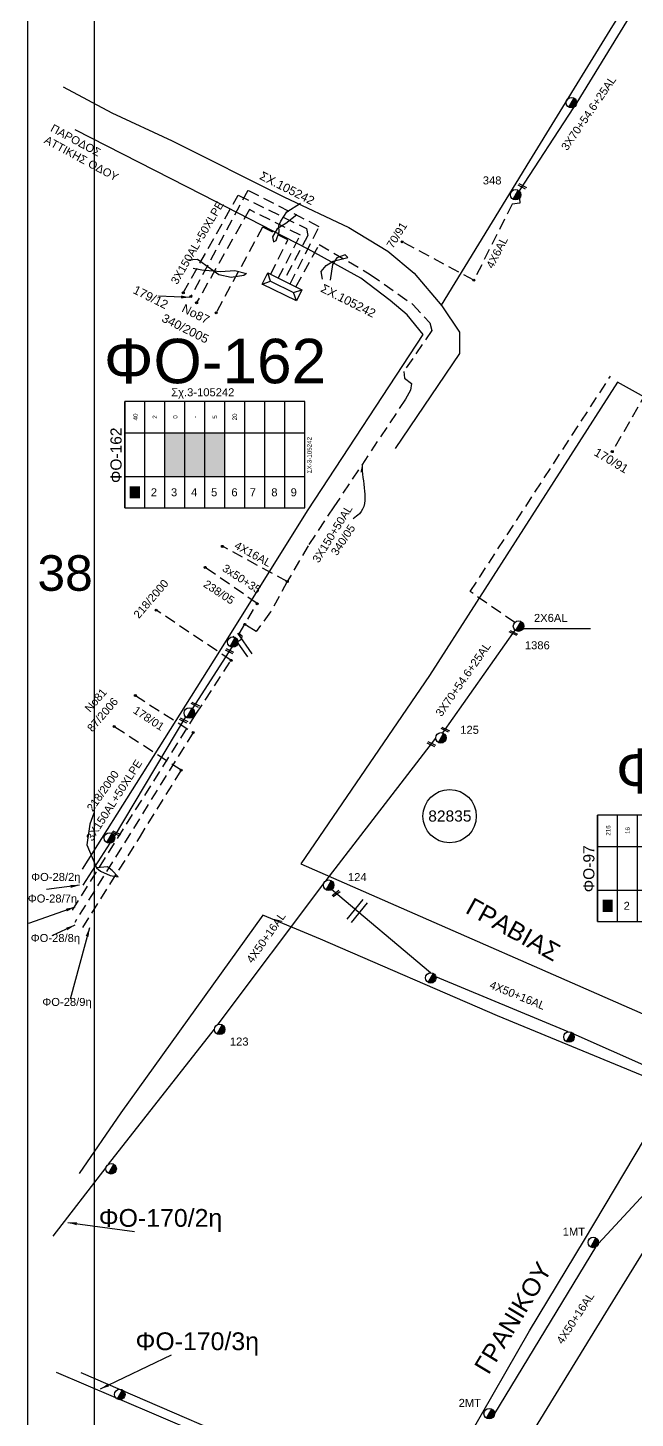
# Model space of a CAD drawing. Header units: millimetres. Extents: x 5016 to 7282, y 2879 to 3911.
# Drawn here: x 5015.9 to 5152.4, y 3271.3 to 3584 of the extents above; entities that cross this region are included whole.
import ezdxf
from ezdxf.enums import TextEntityAlignment as Align

# ---------------------------------------------------------------- set-up
doc = ezdxf.new("R2010")
doc.units = ezdxf.units.MM
doc.linetypes.add('DASHED', pattern=[19.05, 12.7, -6.35])
for name, color, linetype in [('Άγνωστα', 7, 'Continuous'), ('Ασφαλειοκιβώτια Χ.Τ 9 αναχωρήσεων', 7, 'Continuous'), ('Γυμνά εναέρια ΧΤ και ΦΟΠ (3Φ)   4x50+16AL', 7, 'Continuous'), ('Επιγραφές - Σχήματα', 7, 'Continuous'), ('Καλώδια ΧΤ   2x6AL', 7, 'DASHED'), ('Καλώδια ΧΤ   3x150+50AL', 7, 'DASHED'), ('Καλώδια ΧΤ   3x150AL+50XLPE', 7, 'DASHED'), ('Καλώδια ΧΤ 3Χ50AL+35CU XLPE', 7, 'DASHED'), ('Μηχανική τομή', 7, 'Continuous'), ('Στύλος ΦΜ', 7, 'Continuous'), ('Στύλος ΦΜ @ 1', 7, 'Continuous'), ('Συνδέσεις', 7, 'Continuous'), ('Συνεστραμμένα ΧΤ   3x70+54.6+25 AL', 7, 'SYN_LINE'), ('Τομή', 7, 'Continuous'), ('Υποσταθμός πόλεως', 7, 'Continuous'), ('Υπόβαθρο ΔΕΗ', 7, 'Continuous'), ('Υπόγεια καλώδια Παροχών ΧΤ   4x16AL', 7, 'DASHED'), ('Υπόγεια καλώδια Παροχών ΧΤ   4x6', 7, 'DASHED')]:
    doc.layers.add(name, color=color, linetype=linetype)
doc.styles.add('arial', font='ARIAL.TTF')
doc.styles.get("Standard").update_dxf_attribs({"font": 'ARIAL.TTF'})
doc.linetypes.add('SYN_LINE', pattern='A,0.5,-0.0001,["/\\/\\/\\/",Standard,S=0.1,R=0,X=0,Y=-0.05],-0.25', length=0.7501)
doc.dimstyles.new('ISO-25', dxfattribs={"dimtxt": 2.5, "dimasz": 1.8, "dimexe": 1.25, "dimexo": 0.625, "dimtad": 1, "dimtxsty": 'Standard', "dimcen": 1.8, "dimadec": 0, "dimazin": 0, "dimtfac": 1, "dimtmove": 0, "dimatfit": 3, "dimfxl": 1.25, "dimarcsym": 0})

# ---------------------------------------------------------------- blocks, each defined once
blk = doc.blocks.new('ΥΠΑΡΧΩΝ ΤΣΙΜΕΝΤΕΝΙΟΣ ΣΤΥΛΟΣ')
at = {"layer": 'Στύλος ΦΜ'}
blk.add_hatch(color=7, dxfattribs=at).paths.add_polyline_path([(-1.29, -2.28, 0.574793), (2.62, 0, 0.268822), (1.3, 2.27)])
at = {"layer": 'Στύλος ΦΜ', "color": 7}
blk.add_line((-1.29, -2.28), (1.3, 2.27), dxfattribs=at)
blk.add_circle((0, 0), 2.62, dxfattribs=at)
at = {"layer": 'Στύλος ΦΜ', "flags": 4}
for tag, p in [('ΤΥΠΟΣ', (-4.91, 3.03)), ('ΑΡΙΘΜΟΣ', (-4.68, 8.05))]:
    blk.add_attdef(tag, p, '', height=4, dxfattribs=at)
blk = doc.blocks.new('ΥΠΟΣΤΑΘΜΟΣ ΠΟΛΕΩΣ')
at = {"layer": 'Υποσταθμός πόλεως', "linetype": 'Continuous', "ltscale": 40}
blk.add_lwpolyline([(-8.57, 2.82), (8.57, 2.82), (8.57, -2.82), (-8.57, -2.82)], close=True, dxfattribs=at)
for points in [[(-5.75, 0), (-8.57, 2.82)], [(5.75, 0), (8.57, 2.82)], [(-8.57, -2.82), (-5.75, 0)], [(-5.75, 0), (5.75, 0)], [(8.57, -2.82), (5.75, 0)]]:
    blk.add_lwpolyline(points, dxfattribs=at)
at = {"layer": 'Υποσταθμός πόλεως', "linetype": 'SYN_LINE', "ltscale": 40, "flags": 1}
for tag, p in [('ΜΕΤΑΣΧΗΜΑΤΙΣΜΟΣ', (10.6, 2.39)), ('ΙΣΧΥΣ', (10.58, -0.41)), ('ΑΡΙΘΜΟΣ', (10.7, -3.13))]:
    blk.add_attdef(tag, p, '', height=1.8, dxfattribs=at)
blk = doc.blocks.new('ΑΣΦΑΛΕΙΟΚΙΒΩΤΙΟ ΥΠΟΣΤΑΘΜΟΥ 9 ΑΝΑΧΩΡΗΣΕΩΝ')
at = {"layer": 'Ασφαλειοκιβώτια Χ.Τ 9 αναχωρήσεων', "ltscale": 40}
for p, q in [((-23.8, 40.36), (24.02, 40.36)), ((-9.72, 40.36), (-9.72, -40.64)), ((9.94, 40.36), (9.94, -40.64)), ((-23.8, 31.36), (24.02, 31.36)), ((-23.8, 22.36), (24.02, 22.36)), ((-23.8, 13.36), (24.02, 13.36)), ((-23.8, 4.36), (24.02, 4.36)), ((-23.8, -4.64), (24.02, -4.64)), ((-23.8, -13.64), (24.02, -13.64)), ((-23.8, -22.64), (24.02, -22.64)), ((-23.8, -31.64), (24.02, -31.64))]:
    blk.add_line(p, q, dxfattribs=at)
at = {"layer": 'Ασφαλειοκιβώτια Χ.Τ 9 αναχωρήσεων'}
blk.add_lwpolyline([(-23.8, -40.64), (24.02, -40.64), (24.02, 40.36), (-23.8, 40.36)], close=True, dxfattribs=at)
for s, p in [('1', (-18.61, 37.24)), ('2', (-18.61, 28.67)), ('3', (-18.61, 19.6)), ('4', (-18.61, 10.58)), ('5', (-18.61, 1.57)), ('6', (-18.61, -7.57)), ('7', (-18.61, -15.81)), ('8', (-18.61, -25.5)), ('9', (-18.61, -34.19))]:
    blk.add_text(s, height=3.6, rotation=270, dxfattribs=at).set_placement(p)
at = {"layer": 'Ασφαλειοκιβώτια Χ.Τ 9 αναχωρήσεων', "ltscale": 40}
for tag, height, p in [('ΟΝΟΜΑ', 5, (-0.16, 44.31)), ('ΚΕΙΜΕΝΟ 1', 2, (17.06, 35.59)), ('ΚΕΙΜΕΝΟ 2', 2, (17.06, 26.88)), ('ΚΕΙΜΕΝΟ 3', 2, (17.06, 17.69)), ('ΚΕΙΜΕΝΟ 4', 2, (17.06, 8.71)), ('ΚΕΙΜΕΝΟ 5', 2, (17.06, -0.13)), ('ΚΕΙΜΕΝΟ 6', 2, (17.06, -9.05)), ('ΚΕΙΜΕΝΟ 7', 2, (17.06, -18.13)), ('ΚΕΙΜΕΝΟ 8', 2, (17.06, -26.85)), ('ΚΕΙΜΕΝΟ 9', 2, (17.06, -35.99)), ('ΣΧ', 2, (-0.1, -42.64))]:
    blk.add_attdef(tag, text='', height=height, dxfattribs=at).set_placement(p, align=Align.MIDDLE_CENTER)
blk = doc.blocks.new('ΜΗΧΑΝΙΚΗ ΤΟΜΗ')
at = {"layer": 'Μηχανική τομή', "ltscale": 40}
for p, q in [((-1.89, 0.78), (1.89, 0.78)), ((1.89, 0), (-1.89, 0))]:
    blk.add_line(p, q, dxfattribs=at)
blk = doc.blocks.new('ΤΟΜΗ')
at = {"layer": 'Τομή', "ltscale": 40}
for p, q in [((-5.68, 0), (5.68, 0)), ((5.68, -2.33), (-5.68, -2.33))]:
    blk.add_line(p, q, dxfattribs=at)
blk = doc.blocks.new('_ΣΥΝΔΕΣΗ')
at = {"layer": 'Συνδέσεις', "linetype": 'SYN_LINE', "ltscale": 40}
blk.add_hatch(color=256, dxfattribs=at).paths.add_polyline_path([(0.5, -0.01, 1), (-0.5, -0.01, 1)])
at = {"layer": 'Συνδέσεις'}
blk.add_circle((0, -0.01), 0.5, dxfattribs=at)

msp = doc.modelspace()

# ---------------------------------------------------------------- hatches: boundary and pattern name
at = {"layer": 'Ασφαλειοκιβώτια Χ.Τ 9 αναχωρήσεων', "lineweight": -3}
for color, points in [(2, [(5051.2, 3492.91), (5046.7, 3492.91), (5046.7, 3483.09), (5051.2, 3483.09)]), (173, [(5055.7, 3492.91), (5051.2, 3492.91), (5051.2, 3483.09), (5055.7, 3483.09)]), (85, [(5060.2, 3492.91), (5055.7, 3492.91), (5055.7, 3483.09), (5060.2, 3483.09)]), (1, [(5038.81, 3478.18), (5041.11, 3478.18), (5041.11, 3480.9), (5038.81, 3480.9)]), (1, [(5145.09, 3385.18), (5147.4, 3385.18), (5147.4, 3387.89), (5145.09, 3387.89)])]:
    msp.add_hatch(color=color, dxfattribs=at).paths.add_polyline_path(points)
at = {"layer": 'Καλώδια ΧΤ 3Χ50AL+35CU XLPE', "lineweight": -3}
h = msp.add_hatch(color=6, dxfattribs=at)
h.dxf.hatch_style = 1
h.paths.add_polyline_path([(5038.81, 3478.18), (5041.11, 3478.18), (5041.11, 3480.9), (5038.81, 3480.9)])

# ---------------------------------------------------------------- linework, layer by layer
at = {"layer": 'Άγνωστα', "linetype": 'DASHED', "lineweight": -3, "ltscale": 0.2}
msp.add_lwpolyline([(5125.36, 3450.25), (5115.35, 3457.21), (5146.89, 3505.64)], dxfattribs=at)
at = {"layer": 'Άγνωστα', "color": 1, "linetype": 'DASHED', "lineweight": -3, "ltscale": 0.2}
msp.add_lwpolyline([(5063.13, 3445.96), (5064.04, 3446.56), (5064.07, 3447.19), (5063.37, 3447.73), (5067.47, 3454.49), (5067.47, 3454.49), (5055.79, 3462.66)], dxfattribs=at)
at = {"layer": 'Γυμνά εναέρια ΧΤ και ΦΟΠ (3Φ)   4x50+16AL', "color": 6, "lineweight": -3}
for points in [[(5082.99, 3392.22), (5107.59, 3424.24)], [(5058.71, 3359.89), (5082.42, 3391.57)], [(5034.05, 3328.44), (5057.85, 3358.78)], [(5172.62, 3341.29), (5144.16, 3310.58)], [(5021.57, 3312.25), (5033.48, 3327.7)], [(5143.51, 3309.77), (5120.79, 3272.38)]]:
    msp.add_lwpolyline(points, dxfattribs=at)
at = {"layer": 'Γυμνά εναέρια ΧΤ και ΦΟΠ (3Φ)   4x50+16AL', "color": 30, "lineweight": -3}
for points in [[(5106.44, 3371.5), (5084.19, 3390.2)], [(5137.34, 3358.2), (5107.65, 3370.53)], [(5172.26, 3342.76), (5138.52, 3357.72)]]:
    msp.add_lwpolyline(points, dxfattribs=at)
at = {"layer": 'Γυμνά εναέρια ΧΤ και ΦΟΠ (3Φ)   4x50+16AL', "color": 62, "lineweight": -3}
for points in [[(5035.65, 3275.92), (5022.34, 3281.57)], [(5071.65, 3260.49), (5036.57, 3275.48)]]:
    msp.add_lwpolyline(points, dxfattribs=at)
at = {"layer": 'Επιγραφές - Σχήματα', "lineweight": -3}
for points in [[(5015.89, 3904.96), (7057.63, 3904.96), (7057.63, 2878.51), (5015.89, 2878.51)], [(5030.89, 3889.96), (7042.63, 3889.96), (7042.63, 2893.51), (5030.89, 2893.51)]]:
    msp.add_lwpolyline(points, close=True, dxfattribs=at)
for points in [[(5076.34, 3541.93), (5073.87, 3540), (5071.97, 3538.77), (5070.93, 3537.01), (5071.15, 3535.87), (5071.72, 3536.12), (5072.43, 3538.1), (5072.29, 3539.42), (5072.8, 3540.53), (5074.11, 3542.59), (5077.21, 3544.54)], [(5053.1, 3529.9), (5055.04, 3529.58), (5059.21, 3529.22), (5062.4, 3529.4), (5065.03, 3528.74), (5064.47, 3528.31), (5061.63, 3527.8), (5058.8, 3528.46), (5056.93, 3529.79), (5054.05, 3531.9), (5051.95, 3531.75)], [(5082.17, 3527.43), (5081.84, 3529.21), (5082.94, 3530.51), (5084.56, 3531.52), (5087.83, 3532.35), (5087.23, 3532.9), (5085.38, 3532.27), (5084.41, 3530.76), (5083.9, 3527.23)], [(5030.76, 3407.35), (5029.81, 3404.92), (5029.16, 3400.28), (5031.34, 3395.09), (5032.25, 3394.31), (5034.41, 3393.34), (5036.23, 3393.08), (5034.89, 3394.49), (5033.78, 3395.34), (5031.34, 3395.09)]]:
    msp.add_lwpolyline(points, dxfattribs=at)
msp.add_circle((5110.72, 3406.7), 6, dxfattribs=at)
at = {"layer": 'Καλώδια ΧΤ   2x6AL', "color": 6, "linetype": 'SYN_LINE', "lineweight": -3, "ltscale": 20}
msp.add_lwpolyline([(5127.26, 3448.9), (5142.37, 3448.9)], dxfattribs=at)
at = {"layer": 'Καλώδια ΧΤ   3x150+50AL', "color": 1, "lineweight": -3, "ltscale": 0.2}
msp.add_lwpolyline([(5076.17, 3525.75), (5081.4, 3535.27), (5092.87, 3528.54), (5102.44, 3521.8), (5106.28, 3517.61), (5106.73, 3515.88), (5100.41, 3506.67), (5100.6, 3505.2), (5102.14, 3504), (5101.92, 3502.48), (5100.79, 3500.46), (5084.71, 3476.25), (5078.9, 3467.52), (5074.23, 3459.47), (5070.47, 3452.62), (5067.23, 3448.23), (5064.66, 3449.84)], dxfattribs=at)
at = {"layer": 'Καλώδια ΧΤ   3x150AL+50XLPE', "color": 173, "lineweight": -3, "ltscale": 0.2}
msp.add_lwpolyline([(5050.85, 3524.39), (5063.19, 3546.38), (5078.54, 3538.85), (5078.81, 3537.26), (5073.38, 3527.12)], dxfattribs=at)
at = {"layer": 'Καλώδια ΧΤ   3x150AL+50XLPE', "color": 6, "lineweight": -3, "ltscale": 0.2}
for points in [[(5074.85, 3526.4), (5081.41, 3539.25), (5065.37, 3547.43), (5052.56, 3523.56)], [(5028.26, 3381.66), (5040.97, 3401.82), (5050.39, 3417.02), (5035.29, 3426.85)]]:
    msp.add_lwpolyline(points, dxfattribs=at)
at = {"layer": 'Καλώδια ΧΤ   3x150AL+50XLPE', "color": 85, "lineweight": -3, "ltscale": 0.2}
msp.add_lwpolyline([(5072.21, 3527.69), (5077.17, 3537.37), (5065.7, 3543.11), (5053.85, 3522.18)], dxfattribs=at)
at = {"layer": 'Καλώδια ΧΤ   3x150AL+50XLPE', "color": 2, "lineweight": -3, "ltscale": 0.2}
msp.add_lwpolyline([(5070.48, 3528.54), (5074.37, 3536.29), (5068.67, 3539.17), (5058.22, 3519.92)], dxfattribs=at)
at = {"layer": 'Καλώδια ΧΤ   3x150AL+50XLPE', "color": 27, "lineweight": -3, "ltscale": 0.2}
msp.add_lwpolyline([(5025.92, 3385.58), (5053.68, 3429.63), (5061.6, 3441.74), (5044.77, 3453.02)], dxfattribs=at)
at = {"layer": 'Καλώδια ΧΤ   3x150AL+50XLPE', "color": 30, "lineweight": -3, "ltscale": 0.2}
msp.add_lwpolyline([(5040.07, 3433.82), (5053.06, 3425.51), (5026.45, 3382.8)], dxfattribs=at)
at = {"layer": 'Συνεστραμμένα ΧΤ   3x70+54.6+25 AL', "color": 173, "lineweight": -3, "ltscale": 20}
for points in [[(5151.89, 3587.76), (5139.29, 3567.22)], [(5138.59, 3566.08), (5126.38, 3547.29)]]:
    msp.add_lwpolyline(points, dxfattribs=at)
at = {"layer": 'Συνεστραμμένα ΧΤ   3x70+54.6+25 AL', "color": 6, "lineweight": -3, "ltscale": 20}
msp.add_lwpolyline([(5109.16, 3425.41), (5125.48, 3448.52)], dxfattribs=at)
at = {"layer": 'Συνεστραμμένα ΧΤ   3x70+54.6+25 AL', "color": 5, "lineweight": -3, "ltscale": 20}
for points in [[(5052.94, 3430.81), (5061.81, 3444.68)], [(5035.38, 3402.12), (5051.41, 3429.02)], [(5028.35, 3391.19), (5034.37, 3400.62)]]:
    msp.add_lwpolyline(points, dxfattribs=at)
at = {"layer": 'Υπόβαθρο ΔΕΗ', "lineweight": -3}
for points in [[(5108.9, 3521.58), (5128.77, 3554.1), (5147.42, 3584.45), (5162.33, 3608.09), (5179.26, 3634.32), (5132.32, 3658.48), (5063.9, 3693.79), (5030.37, 3711.11)], [(5023.84, 3570.74), (5034.77, 3564.86), (5048.38, 3558.54), (5073.43, 3545.96), (5088.06, 3539.11), (5096.85, 3533.73), (5102.74, 3528.82), (5108.99, 3521.48), (5112.94, 3515.51), (5112.94, 3510.72), (5098.48, 3489.36)], [(5028.2, 3394.8), (5041.62, 3416.08), (5057.78, 3441.8), (5078.94, 3475.6), (5104.79, 3515), (5101.21, 3519.42), (5097.34, 3522.67), (5090.79, 3527.68), (5078.93, 3534.24), (5055.16, 3546.43), (5026.55, 3561.01)], [(5077.24, 3395.95), (5168.15, 3356.12), (5196.2, 3395.9), (5223.58, 3438.91), (5234.42, 3455.93), (5203.85, 3473.49), (5148.49, 3504.28), (5106.23, 3438.31), (5077.24, 3395.95)], [(5564.61, 3253.94), (5488.61, 3302.97), (5457.92, 3321.27), (5429.06, 3338.7), (5376.47, 3369.7), (5326.97, 3399.92), (5280.51, 3428.24), (5245.75, 3449.17), (5232.05, 3428.03), (5207.26, 3388.55), (5181.05, 3350.66), (5228.83, 3326.45), (5276.16, 3303.12), (5270.88, 3293.06), (5212.79, 3321.57), (5173.71, 3340.4), (5165.83, 3327.56), (5145.73, 3295), (5114.52, 3244.06)], [(5027.79, 3281.61), (5078.1, 3259.84), (5104.32, 3248.64), (5115.3, 3267.57), (5128.64, 3290.94), (5141.04, 3311.42), (5161.3, 3345.35), (5121.48, 3361.82), (5081.69, 3379), (5068.7, 3384.47), (5036.78, 3339.98), (5027.44, 3326.37)]]:
    msp.add_lwpolyline(points, dxfattribs=at)
at = {"layer": 'Υπόγεια καλώδια Παροχών ΧΤ   4x16AL', "color": 1, "lineweight": -3, "ltscale": 0.2}
msp.add_lwpolyline([(5074.23, 3459.47), (5059.63, 3467.38)], dxfattribs=at)
at = {"layer": 'Υπόγεια καλώδια Παροχών ΧΤ   4x6', "color": 173, "lineweight": -3, "ltscale": 0.2}
for points in [[(5126.41, 3545.65), (5126.47, 3544.53), (5124.78, 3544.33), (5116.18, 3527.24), (5100.03, 3535.84)], [(5169.23, 3494.16), (5154.93, 3501.95), (5147.29, 3488.68)]]:
    msp.add_lwpolyline(points, dxfattribs=at)

# ---------------------------------------------------------------- block references
at = {"layer": 'Ασφαλειοκιβώτια Χ.Τ 9 αναχωρήσεων', "lineweight": -3, "xscale": 0.5, "yscale": 0.5, "zscale": 0.5, "rotation": 90}
for p, values in [((5057.88, 3487.94), {'ΟΝΟΜΑ': 'ΦΟ-162', 'ΣΧ': 'ΣΧ-3-105242', 'ΚΕΙΜΕΝΟ 2': '2', 'ΚΕΙΜΕΝΟ 1': '40', 'ΚΕΙΜΕΝΟ 3': '0', 'ΚΕΙΜΕΝΟ 4': '-', 'ΚΕΙΜΕΝΟ 5': '5', 'ΚΕΙΜΕΝΟ 6': '20'}), ((5164.17, 3394.94), {'ΟΝΟΜΑ': 'ΦΟ-97', 'ΣΧ': 'ΣΧ-3-64055', 'ΚΕΙΜΕΝΟ 2': '16', 'ΚΕΙΜΕΝΟ 1': '216', 'ΚΕΙΜΕΝΟ 3': '92', 'ΚΕΙΜΕΝΟ 4': '70', 'ΚΕΙΜΕΝΟ 5': '47', 'ΚΕΙΜΕΝΟ 6': '85'})]:
    msp.add_blockref('ΑΣΦΑΛΕΙΟΚΙΒΩΤΙΟ ΥΠΟΣΤΑΘΜΟΥ 9 ΑΝΑΧΩΡΗΣΕΩΝ', p, dxfattribs=at).add_auto_attribs(values)
at = {"layer": 'Μηχανική τομή', "lineweight": -3}
for p, xscale, yscale, zscale, rotation in [((5126.95, 3548.17), 0.5000000000001245, 0.5000000000001245, 0.5000000000001245, 332.7718627185874), ((5125.15, 3448.06), 0.4999999999999392, 0.4999999999999392, 0.4999999999999392, 154.1715282094067), ((5061.14, 3443.63), 0.5000000000001245, 0.5000000000001245, 0.5000000000001245, 332.7718627185874), ((5053.44, 3431.59), 0.5000000000001245, 0.5000000000001245, 0.5000000000001245, 332.7718627185874), ((5050.83, 3428.04), 0.5000000000001245, 0.5000000000001245, 0.5000000000001245, 332.7718627185874), ((5109.81, 3426.32), 0.4999999999999392, 0.4999999999999392, 0.4999999999999392, 154.1715282094067), ((5106.7, 3423.08), 0.4999999999999392, 0.4999999999999392, 0.4999999999999392, 154.1715282094067), ((5035.7, 3402.65), 0.5000000000001245, 0.5000000000001245, 0.5000000000001245, 332.7718627185874), ((5085.09, 3389.45), 0.4999999999999538, 0.4999999999999538, 0.4999999999999538, 217.4359625390672)]:
    msp.add_blockref('ΜΗΧΑΝΙΚΗ ΤΟΜΗ', p, dxfattribs=dict(at, xscale=xscale, yscale=yscale, zscale=zscale, rotation=rotation))
at = {"layer": 'Στύλος ΦΜ @ 1', "lineweight": -3, "ltscale": 40, "xscale": 0.4499999999998181, "yscale": 0.4499999999998181, "zscale": 0.4499999999998181}
for p in [(5138.11, 3567.16), (5061.96, 3445.85), (5052.2, 3429.9), (5034.25, 3401.79), (5106.49, 3370.32), (5137.56, 3357.04), (5034.62, 3327.4), (5036.57, 3276.65)]:
    msp.add_blockref('ΥΠΑΡΧΩΝ ΤΣΙΜΕΝΤΕΝΙΟΣ ΣΤΥΛΟΣ', p, dxfattribs=at)
at = {"layer": 'Στύλος ΦΜ @ 1', "lineweight": -3, "ltscale": 40}
ref = msp.add_blockref('ΥΠΑΡΧΩΝ ΤΣΙΜΕΝΤΕΝΙΟΣ ΣΤΥΛΟΣ', (5125.55, 3546.45), dxfattribs=dict(at, xscale=0.4499999999998181, yscale=0.4499999999998181, zscale=0.4499999999998181))
ref.add_attrib('ΤΥΠΟΣ', '348', (5118.18, 3548.77), dxfattribs={"layer": 'Στύλος ΦΜ', "height": 1.8, "flags": 4})
ref = msp.add_blockref('ΥΠΑΡΧΩΝ ΤΣΙΜΕΝΤΕΝΙΟΣ ΣΤΥΛΟΣ', (5126.21, 3449.44), dxfattribs=dict(at, xscale=0.4499999999998181, yscale=0.4499999999998181, zscale=0.4499999999998181))
ref.add_attrib('ΤΥΠΟΣ', '1386', (5127.64, 3444.23), dxfattribs={"layer": 'Στύλος ΦΜ', "height": 1.8, "flags": 4})
ref = msp.add_blockref('ΥΠΑΡΧΩΝ ΤΣΙΜΕΝΤΕΝΙΟΣ ΣΤΥΛΟΣ', (5108.77, 3424.3), dxfattribs=dict(at, xscale=0.4499999999998181, yscale=0.4499999999998181, zscale=0.4499999999998181))
ref.add_attrib('ΤΥΠΟΣ', '125', (5113.11, 3425.22), dxfattribs={"layer": 'Στύλος ΦΜ', "height": 1.8, "flags": 4})
ref = msp.add_blockref('ΥΠΑΡΧΩΝ ΤΣΙΜΕΝΤΕΝΙΟΣ ΣΤΥΛΟΣ', (5083.52, 3391.17), dxfattribs=dict(at, xscale=0.4499999999998181, yscale=0.4499999999998181, zscale=0.4499999999998181))
ref.add_attrib('ΤΥΠΟΣ', '124', (5087.86, 3392.09), dxfattribs={"layer": 'Στύλος ΦΜ', "height": 1.8, "flags": 4})
ref = msp.add_blockref('ΥΠΑΡΧΩΝ ΤΣΙΜΕΝΤΕΝΙΟΣ ΣΤΥΛΟΣ', (5059.02, 3358.75), dxfattribs=dict(at, xscale=0.4499999999998181, yscale=0.4499999999998181, zscale=0.4499999999998181))
ref.add_attrib('ΤΥΠΟΣ', '123', (5061.32, 3355.11), dxfattribs={"layer": 'Στύλος ΦΜ', "height": 1.8, "flags": 4})
ref = msp.add_blockref('ΥΠΑΡΧΩΝ ΤΣΙΜΕΝΤΕΝΙΟΣ ΣΤΥΛΟΣ', (5143.01, 3310.83), dxfattribs=dict(at, xscale=0.4499999999998181, yscale=0.4499999999998181, zscale=0.4499999999998181))
ref.add_attrib('ΤΥΠΟΣ', '1MT', (5136.14, 3312.36), dxfattribs={"layer": 'Στύλος ΦΜ', "height": 1.8, "flags": 4})
ref = msp.add_blockref('ΥΠΑΡΧΩΝ ΤΣΙΜΕΝΤΕΝΙΟΣ ΣΤΥΛΟΣ', (5119.62, 3272.32), dxfattribs=dict(at, xscale=0.4499999999998181, yscale=0.4499999999998181, zscale=0.4499999999998181))
ref.add_attrib('ΤΥΠΟΣ', '2MT', (5112.75, 3273.85), dxfattribs={"layer": 'Στύλος ΦΜ', "height": 1.8, "flags": 4})
at = {"layer": 'Συνδέσεις', "lineweight": -3, "xscale": 0.4499999999998181, "yscale": 0.4499999999998181, "zscale": 0.4499999999998181}
for p in [(5100.03, 3535.84), (5116.18, 3527.24), (5050.85, 3524.39), (5052.56, 3523.57), (5053.85, 3522.18), (5058.22, 3519.92), (5147.29, 3488.68), (5059.63, 3467.38), (5055.79, 3462.66), (5074.23, 3459.47), (5044.77, 3453.02), (5067.47, 3454.49), (5064.66, 3449.84), (5061.6, 3441.74), (5040.07, 3433.82), (5035.29, 3426.85), (5053.06, 3425.51), (5050.39, 3417.02)]:
    msp.add_blockref('_ΣΥΝΔΕΣΗ', p, dxfattribs=at)
at = {"layer": 'Τομή', "lineweight": -3}
for p, xscale, yscale, zscale, rotation in [((5064.66, 3445.54), 0.4999999999999574, 0.4999999999999574, 0.4999999999999574, 304.6885753672068), ((5090.38, 3385), 0.499999999999737, 0.499999999999737, 0.499999999999737, 230.4845137927881)]:
    msp.add_blockref('ΤΟΜΗ', p, dxfattribs=dict(at, xscale=xscale, yscale=yscale, zscale=zscale, rotation=rotation))
at = {"layer": 'Υποσταθμός πόλεως', "lineweight": -3, "xscale": 0.4999999999999867, "yscale": 0.4999999999999867, "zscale": 0.4999999999999867, "rotation": 333.8392919687213}
msp.add_blockref('ΥΠΟΣΤΑΘΜΟΣ ΠΟΛΕΩΣ', (5073.04, 3525.72), dxfattribs=at)

# ---------------------------------------------------------------- texts
at = {"layer": 'Γυμνά εναέρια ΧΤ και ΦΟΠ (3Φ)   4x50+16AL', "color": 7, "lineweight": -3, "char_height": 1.8, "width": 168.3718, "attachment_point": 1}
for insert, rotation in [((5064.89, 3374.49), 54.8665), ((5120.2, 3369.75), 337.8628), ((5134.6, 3288.79), 56.7518)]:
    msp.add_mtext('4X50+16AL', dxfattribs=dict(at, insert=insert, rotation=rotation))
at = {"layer": 'Επιγραφές - Σχήματα', "color": 7, "lineweight": -3, "attachment_point": 1}
for s, insert, char_height, width, rotation in [('ΠΑΡΟΔΟΣ\\PΑΤΤΙΚΗΣ ΟΔΟΥ', (5021.67, 3562.42), 1.8, 168.3718, 331.6393), ('{\\H1.083x;\\C256;ΣΧ.105242}', (5068.67, 3551.79), 1.8, 168.3718, 333.299), ('70/91', (5096.41, 3535.17), 1.8, 168.3718, 57.9639), ('{\\H1.083x;\\C256;179/12}', (5040.24, 3526.15), 1.8, 8.4396, 333.299), ('{\\H1.083x;\\C256;ΣΧ.105242}', (5082.42, 3526.47), 1.8, 168.3718, 333.299), ('{\\H1.083x;\\C256;No87}', (5051.18, 3521.97), 1.8, 168.3718, 333.299), ('{\\H1.083x;\\C256;340/2005}', (5046.68, 3519.79), 1.8, 168.3718, 333.299), ('{\\H1.083x;\\C256;170/91}', (5143.99, 3489.65), 1.8, 168.3718, 329.2156), ('340/05', (5083.89, 3466.11), 1.8, 168.3718, 56.565), ('3x50+35', (5060.42, 3463.5), 1.8, 168.3718, 326.565), ('218/2000', (5039.49, 3452.16), 1.8, 168.3718, 49.4439), ('238/05', (5056.18, 3459.95), 1.8, 168.3718, 326.565), ('No81', (5028.53, 3431.08), 1.8, 168.3718, 49.4439), ('87/2006', (5029.06, 3426.66), 1.8, 168.3718, 49.4439), ('178/01', (5040.38, 3431.55), 1.8, 168.3718, 326.565), ('218/2000', (5029.01, 3408.61), 1.8, 168.3718, 54.9463), ('ΓΡΑΒΙΑΣ', (5115.96, 3388.56), 4, 168.3718, 330.9543), ('ΓΡΑΝΙΚΟΥ', (5116.05, 3282.96), 4, 168.3718, 58.9704)]:
    msp.add_mtext(s, dxfattribs=dict(at, insert=insert, char_height=char_height, width=width, rotation=rotation))
for s, insert, char_height, width in [('ΦΟ-162', (5033, 3514.05), 10, 168.3718), ('Σχ.3-105242', (5048.13, 3502.93), 1.8, 15.5911), ('ΦΟ-97', (5148.06, 3421.87), 10, 168.3718), ('ΦΟ-28/2η', (5016.65, 3393.93), 1.8, 168.3718), ('ΦΟ-28/7η', (5015.89, 3389.08), 1.8, 168.3718), ('ΦΟ-28/8η', (5016.55, 3380.2), 1.8, 168.3718), ('ΦΟ-28/9η', (5019.16, 3365.82), 1.8, 168.3718), ('ΦΟ-170/2η', (5031.85, 3318.35), 4, 168.3718), ('ΦΟ-170/3η', (5040.11, 3290.61), 4, 168.3718)]:
    msp.add_mtext(s, dxfattribs=dict(at, insert=insert, char_height=char_height, width=width))
at = {"layer": 'Επιγραφές - Σχήματα', "lineweight": -3, "insert": (5018.06, 3465.38), "char_height": 8, "width": 15.5504, "attachment_point": 1, "style": 'arial'}
msp.add_mtext('38', dxfattribs=at)
at = {"layer": 'Επιγραφές - Σχήματα', "lineweight": -3, "insert": (5105.92, 3407.98), "char_height": 2.5, "width": 6.05, "attachment_point": 1}
msp.add_mtext('82835', dxfattribs=at)
at = {"layer": 'Καλώδια ΧΤ   2x6AL', "color": 7, "lineweight": -3, "insert": (5129.68, 3452.18), "char_height": 1.8, "width": 168.3718, "attachment_point": 1}
msp.add_mtext('2X6AL', dxfattribs=at)
at = {"layer": 'Καλώδια ΧΤ   3x150+50AL', "color": 7, "lineweight": -3, "insert": (5079.75, 3464.46), "char_height": 1.8, "width": 168.3718, "attachment_point": 1, "rotation": 58.1715}
msp.add_mtext('3X150+50AL', dxfattribs=at)
at = {"layer": 'Καλώδια ΧΤ   3x150AL+50XLPE', "color": 7, "lineweight": -3, "char_height": 1.8, "width": 27.8484, "attachment_point": 5}
for insert, rotation in [((5053.99, 3535.67), 59.8797), ((5035.31, 3410.28), 57.4251)]:
    msp.add_mtext('3X150AL+50XLPE', dxfattribs=dict(at, insert=insert, rotation=rotation))
at = {"layer": 'Συνεστραμμένα ΧΤ   3x70+54.6+25 AL', "color": 7, "lineweight": -3, "char_height": 1.8, "width": 168.3718, "attachment_point": 1}
for insert, rotation in [((5135.66, 3557.25), 55.4055), ((5107.41, 3429.95), 55.0839)]:
    msp.add_mtext('3X70+54.6+25AL', dxfattribs=dict(at, insert=insert, rotation=rotation))
at = {"layer": 'Υπόγεια καλώδια Παροχών ΧΤ   4x16AL', "color": 7, "lineweight": -3, "insert": (5063.02, 3468.6), "char_height": 1.8, "width": 168.3718, "attachment_point": 1, "rotation": 331.1268}
msp.add_mtext('4X16AL', dxfattribs=at)
at = {"layer": 'Υπόγεια καλώδια Παροχών ΧΤ   4x6', "color": 7, "lineweight": -3, "insert": (5118.84, 3530.5), "char_height": 1.8, "width": 168.3718, "attachment_point": 1, "rotation": 62.9366}
msp.add_mtext('4X6AL', dxfattribs=at)

# ---------------------------------------------------------------- leaders
at = {"layer": 'Επιγραφές - Σχήματα', "lineweight": -3, "ltscale": 40}
for points in [[(5052.35, 3523.37), (5045.24, 3523.66)], [(5027.5, 3391.16), (5020.12, 3390.21)], [(5026.46, 3386.25), (5016.06, 3382.56)], [(5026.46, 3382.19), (5021.33, 3379.77)], [(5029.77, 3381.62), (5025.42, 3365.56)], [(5024.91, 3315.31), (5039.9, 3313.28)], [(5032.22, 3277.89), (5048.16, 3285.53)]]:
    msp.add_leader(points, dimstyle='ISO-25', override={"dimasz": 2, "dimtad": 0}, dxfattribs=at)
at = {"layer": 'Επιγραφές - Σχήματα', "lineweight": -3, "path_type": 1}
msp.add_leader([(5091.06, 3485.8), (5090.43, 3474.7), (5089.07, 3473.58)], dimstyle='ISO-25', override={"dimgap": 0.625, "dimtad": 0}, dxfattribs=at)

doc.saveas('drawing.dxf')
